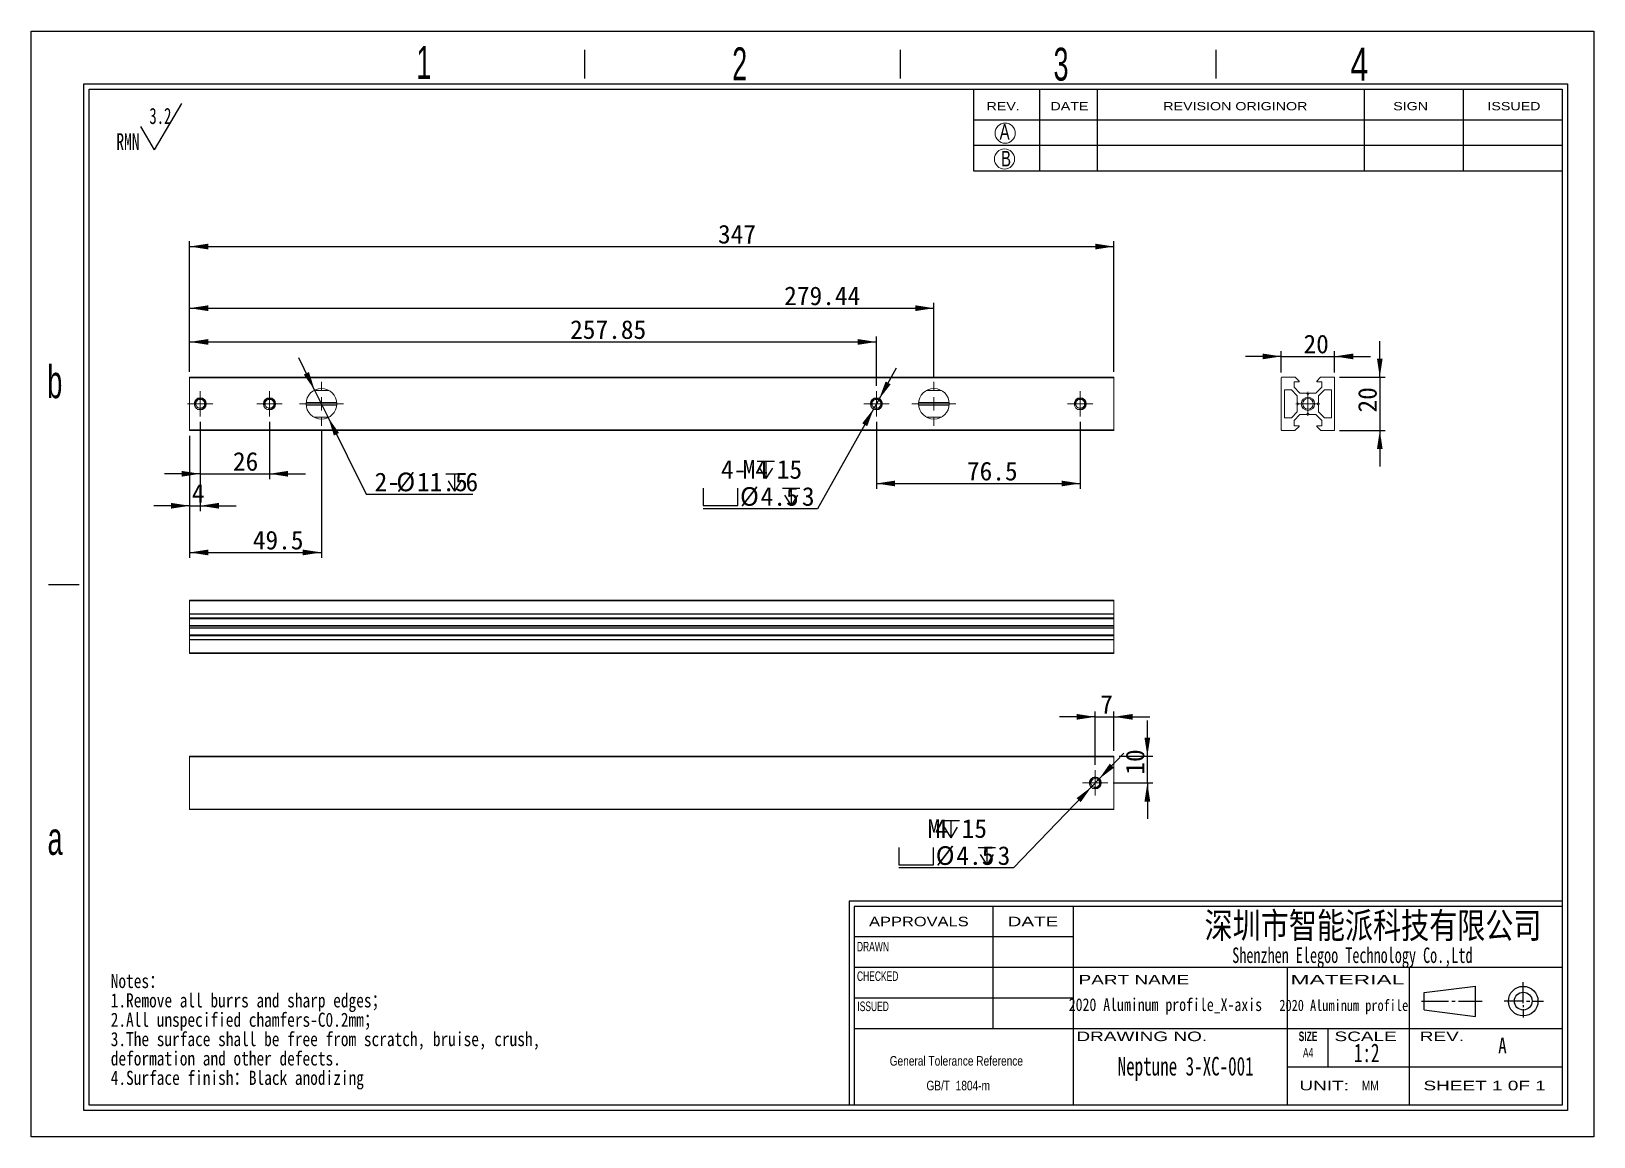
# Model space of a CAD drawing. Header units: millimetres. Extents: x 4 to 590, y 3 to 417.
import ezdxf

# ---------------------------------------------------------------- set-up
doc = ezdxf.new("R2010")
doc.units = ezdxf.units.MM
doc.header["$LTSCALE"] = 2
doc.linetypes.add('CENTER', pattern=[10.16, 6.35, -1.27, 1.27, -1.27])
doc.layers.add('DIM', color=5, linetype='Continuous')
doc.layers.add('SLD-0', color=179, linetype='Continuous')
doc.layers.add('中心线', color=1, linetype='CENTER', lineweight=15)
doc.styles.add('SLDTEXTSTYLE0', font='SIMSUN.TTC', dxfattribs={"width": 0.67})
doc.styles.add('SLDTEXTSTYLE1', font='SIMSUN.TTC', dxfattribs={"width": 0.67})
doc.styles.add('SLDTEXTSTYLE10', font='ARIAL.TTF', dxfattribs={"width": 0.7584})
doc.styles.add('SLDTEXTSTYLE11', font='ARIAL.TTF', dxfattribs={"width": 1.2324})
doc.styles.add('SLDTEXTSTYLE12', font='ARIAL.TTF', dxfattribs={"width": 1.7064})
doc.styles.add('SLDTEXTSTYLE13', font='SIMSUN.TTC', dxfattribs={"width": 0.8, "bigfont": 'bigfont'})
doc.styles.add('SLDTEXTSTYLE14', font='SIMKAI.TTF', dxfattribs={"width": 0.67})
doc.styles.add('SLDTEXTSTYLE15', font='SIMSUN.TTC')
doc.styles.add('SLDTEXTSTYLE2', font='SIMSUN.TTC', dxfattribs={"width": 0.8})
doc.styles.add('SLDTEXTSTYLE3', font='SIMSUN.TTC', dxfattribs={"width": 0.8, "bigfont": 'bigfont'})
doc.styles.add('SLDTEXTSTYLE4', font='SIMSUN.TTC', dxfattribs={"width": 0.8})
doc.styles.add('SLDTEXTSTYLE5', font='ARIAL.TTF', dxfattribs={"width": 0.63516})
doc.styles.add('SLDTEXTSTYLE6', font='GOTHIC.TTF', dxfattribs={"width": 0.7304})
doc.styles.add('SLDTEXTSTYLE7', font='GOTHIC.TTF', dxfattribs={"width": 0.61171})
doc.styles.add('SLDTEXTSTYLE8', font='ARIALBD.TTF', dxfattribs={"width": 0.63516})
doc.styles.add('SLDTEXTSTYLE9', font='ARIAL.TTF', dxfattribs={"width": 1.422})
doc.dimstyles.new('SLDDIMSTYLE0', dxfattribs={"dimtxt": 7, "dimasz": 7, "dimexe": 0, "dimexo": 0.0625, "dimgap": 1.75, "dimtad": 0, "dimtih": 1, "dimtoh": 1, "dimrnd": 1e-09, "dimzin": 12, "dimdsep": 46, "dimtxsty": 'SLDTEXTSTYLE0', "dimsah": 1, "dimcen": 0, "dimadec": 0, "dimazin": 3, "dimtfac": 1, "dimtmove": 0, "dimatfit": 3, "dimfxl": 0, "dimfrac": 2, "dimtolj": 1, "dimtzin": 12, "dimarcsym": 0})
doc.dimstyles.new('SLDDIMSTYLE1', dxfattribs={"dimtxt": 7, "dimasz": 7, "dimexe": 0, "dimexo": 0.0625, "dimgap": 1.75, "dimtad": 2, "dimrnd": 1e-09, "dimzin": 12, "dimdsep": 46, "dimtxsty": 'SLDTEXTSTYLE0', "dimsah": 1, "dimcen": 0.09, "dimadec": 0, "dimazin": 3, "dimtfac": 1, "dimtmove": 0, "dimatfit": 0, "dimfxl": 0, "dimfrac": 2, "dimtolj": 1, "dimtzin": 12, "dimarcsym": 0})
doc.dimstyles.new('SLDDIMSTYLE2', dxfattribs={"dimtxt": 7, "dimasz": 7, "dimexe": 0, "dimexo": 0.0625, "dimgap": 1.75, "dimtad": 2, "dimrnd": 1e-09, "dimzin": 12, "dimdsep": 46, "dimtxsty": 'SLDTEXTSTYLE0', "dimsah": 1, "dimcen": 0.09, "dimadec": 0, "dimazin": 3, "dimtfac": 1, "dimtofl": 0, "dimtmove": 0, "dimatfit": 3, "dimfxl": 0, "dimfrac": 2, "dimtolj": 1, "dimtzin": 12, "dimarcsym": 0})
doc.dimstyles.new('SLDDIMSTYLE3', dxfattribs={"dimtxt": 7, "dimasz": 7, "dimexe": 0, "dimexo": 0.0625, "dimgap": 1.75, "dimtad": 0, "dimtih": 1, "dimtoh": 1, "dimrnd": 1e-09, "dimzin": 12, "dimdsep": 46, "dimtxsty": 'SLDTEXTSTYLE0', "dimsah": 1, "dimcen": 0, "dimadec": 0, "dimazin": 3, "dimtfac": 1, "dimtmove": 0, "dimatfit": 3, "dimfxl": 0, "dimfrac": 2, "dimtolj": 1, "dimtzin": 12, "dimarcsym": 0})

# ---------------------------------------------------------------- blocks, each defined once
blk = doc.blocks.new('SW_NOTE_0')
at = {"layer": 'SLD-0', "color": 0}
for q in [(24.54, 18.51), (9.21, 9.85)]:
    blk.add_line((14.32, 1.19), q, dxfattribs=at)
at = {"layer": 'SLD-0', "color": 0, "attachment_point": 1, "style": 'SLDTEXTSTYLE0'}
for s, insert, char_height in [('3.2', (12.37, 16.9), 6.063), ('RMN', (0, 7.39), 6.35)]:
    blk.add_mtext(s, dxfattribs=dict(at, insert=insert, char_height=char_height))
blk = doc.blocks.new('SW_NOTE_1')
at = {"layer": 'SLD-0', "color": 0, "char_height": 5.2917, "attachment_point": 1}
for s, insert, style in [('Notes\\M+18146', (0, 6.16), 'SLDTEXTSTYLE3'), ('1.Remove all burrs and sharp edges\\M+18147', (0, -1.11), 'SLDTEXTSTYLE3'), ('2.All unspecified chamfers-C0.2mm\\M+18147', (0, -8.37), 'SLDTEXTSTYLE3'), ('3.The surface shall be free from scratch, bruise, crush, ', (0, -15.64), 'SLDTEXTSTYLE4'), ('deformation and other defects.', (0, -22.9), 'SLDTEXTSTYLE4'), ('4.Surface finish\\M+18146Black anodizing', (0, -30.17), 'SLDTEXTSTYLE3')]:
    blk.add_mtext(s, dxfattribs=dict(at, insert=insert, style=style))
blk = doc.blocks.new('SW_NOTE_2')
at = {"layer": 'SLD-0', "color": 0, "char_height": 3.5853, "attachment_point": 2, "style": 'SLDTEXTSTYLE10'}
for s, insert in [('General Tolerance Reference ', (26.04, 4.62)), (' GB/T  1804-m', (26.22, -4.64))]:
    blk.add_mtext(s, dxfattribs=dict(at, insert=insert))
blk = doc.blocks.new('SW_SYMBOL_HOLE_DEPTH')
at = {"layer": 'DIM', "color": 0}
for p, q in [((0, 1750), (1600, 1750)), ((800, 1750), (800, 150)), ((200, 1110), (800, 150)), ((1400, 1110), (800, 150))]:
    blk.add_line(p, q, dxfattribs=at)
blk = doc.blocks.new('_D')
at = {"layer": 'DIM'}
for p, q in [((110.02, 282.72), (104.05, 294.79)), ((110.02, 282.72), (115.11, 272.42)), ((115.11, 272.42), (129.35, 243.62)), ((129.35, 243.62), (169.37, 243.62))]:
    blk.add_line(p, q, dxfattribs=at)
for points in [[(110.02, 282.72), (107.88, 289.48), (105.95, 288.52)], [(115.11, 272.42), (117.25, 265.66), (119.18, 266.62)]]:
    blk.add_solid(points, dxfattribs=at)
at = {"layer": 'DIM', "xscale": 0.004072727272727273, "yscale": 0.004072727272727273, "zscale": 0.004072727272727273}
blk.add_blockref('SW_SYMBOL_HOLE_DEPTH', (159.32, 244.2), dxfattribs=at)
at = {"layer": 'DIM', "char_height": 7, "attachment_point": 1, "style": 'SLDTEXTSTYLE15'}
for s, insert in [('2- ', (132.52, 251.77)), ('%%c', (140.69, 251.77)), ('11.5', (148.43, 251.77)), ('6', (166.65, 251.77))]:
    blk.add_mtext(s, dxfattribs=dict(at, insert=insert))
blk = doc.blocks.new('_D_1')
at = {"layer": 'DIM'}
for p, q in [((67.07, 270.82), (67.07, 237.32)), ((63.07, 265.57), (63.07, 237.32)), ((63.07, 239.32), (49.6, 239.32)), ((63.07, 239.32), (67.07, 239.32)), ((67.07, 239.32), (80.53, 239.32))]:
    blk.add_line(p, q, dxfattribs=at)
for points in [[(63.07, 239.32), (56.07, 240.4), (56.07, 238.24)], [(67.07, 239.32), (74.07, 238.24), (74.07, 240.4)]]:
    blk.add_solid(points, dxfattribs=at)
at = {"layer": 'DIM', "insert": (63.89, 247.47), "char_height": 7, "attachment_point": 1, "style": 'SLDTEXTSTYLE15'}
blk.add_mtext('4', dxfattribs=at)
blk = doc.blocks.new('_D_2')
at = {"layer": 'DIM'}
for p, q in [((67.07, 270.82), (67.07, 249.32)), ((93.07, 270.82), (93.07, 249.32)), ((67.07, 251.32), (53.6, 251.32)), ((67.07, 251.32), (93.07, 251.32)), ((93.07, 251.32), (106.53, 251.32))]:
    blk.add_line(p, q, dxfattribs=at)
for points in [[(67.07, 251.32), (60.07, 252.4), (60.07, 250.24)], [(93.07, 251.32), (100.07, 250.24), (100.07, 252.4)]]:
    blk.add_solid(points, dxfattribs=at)
at = {"layer": 'DIM', "insert": (79.34, 259.47), "char_height": 7, "attachment_point": 1, "style": 'SLDTEXTSTYLE15'}
blk.add_mtext('26', dxfattribs=at)
blk = doc.blocks.new('_D_3')
at = {"layer": 'DIM'}
for p, q in [((63.07, 265.57), (63.07, 219.81)), ((112.57, 267.32), (112.57, 219.81)), ((63.07, 221.81), (112.57, 221.81))]:
    blk.add_line(p, q, dxfattribs=at)
for points in [[(63.07, 221.81), (70.07, 220.73), (70.07, 222.88)], [(112.57, 221.81), (105.57, 222.88), (105.57, 220.73)]]:
    blk.add_solid(points, dxfattribs=at)
at = {"layer": 'DIM', "insert": (86.79, 229.95), "char_height": 7, "attachment_point": 1, "style": 'SLDTEXTSTYLE15'}
blk.add_mtext('49.5', dxfattribs=at)
blk = doc.blocks.new('_D_4')
at = {"layer": 'DIM'}
for p, q in [((63.07, 289.57), (63.07, 302.79)), ((63.07, 300.79), (320.92, 300.79)), ((320.92, 284.32), (320.92, 302.79))]:
    blk.add_line(p, q, dxfattribs=at)
for points in [[(63.07, 300.79), (70.07, 299.71), (70.07, 301.86)], [(320.92, 300.79), (313.92, 301.86), (313.92, 299.71)]]:
    blk.add_solid(points, dxfattribs=at)
at = {"layer": 'DIM', "insert": (205.92, 308.93), "char_height": 7, "attachment_point": 1, "style": 'SLDTEXTSTYLE15'}
blk.add_mtext('257.85', dxfattribs=at)
blk = doc.blocks.new('_D_5')
at = {"layer": 'DIM'}
for p, q in [((63.07, 289.57), (63.07, 315.45)), ((63.07, 313.45), (342.51, 313.45)), ((342.51, 287.82), (342.51, 315.45))]:
    blk.add_line(p, q, dxfattribs=at)
for points in [[(63.07, 313.45), (70.07, 312.37), (70.07, 314.53)], [(342.51, 313.45), (335.51, 314.53), (335.51, 312.37)]]:
    blk.add_solid(points, dxfattribs=at)
at = {"layer": 'DIM', "insert": (286.28, 321.6), "char_height": 7, "attachment_point": 1, "style": 'SLDTEXTSTYLE15'}
blk.add_mtext('279.44', dxfattribs=at)
blk = doc.blocks.new('_D_6')
at = {"layer": 'DIM'}
for p, q in [((320.92, 270.82), (320.92, 245.68)), ((397.42, 270.82), (397.42, 245.68)), ((320.92, 247.68), (397.42, 247.68))]:
    blk.add_line(p, q, dxfattribs=at)
for points in [[(320.92, 247.68), (327.92, 246.61), (327.92, 248.76)], [(397.42, 247.68), (390.42, 248.76), (390.42, 246.61)]]:
    blk.add_solid(points, dxfattribs=at)
at = {"layer": 'DIM', "insert": (354.89, 255.83), "char_height": 7, "attachment_point": 1, "style": 'SLDTEXTSTYLE15'}
blk.add_mtext('76.5', dxfattribs=at)
blk = doc.blocks.new('_D_7')
at = {"layer": 'DIM'}
for p, q in [((63.07, 289.57), (63.07, 338.58)), ((63.07, 336.58), (410.07, 336.58)), ((410.07, 289.57), (410.07, 338.58))]:
    blk.add_line(p, q, dxfattribs=at)
for points in [[(63.07, 336.58), (70.07, 335.5), (70.07, 337.65)], [(410.07, 336.58), (403.07, 337.65), (403.07, 335.5)]]:
    blk.add_solid(points, dxfattribs=at)
at = {"layer": 'DIM', "insert": (261.44, 344.72), "char_height": 7, "attachment_point": 1, "style": 'SLDTEXTSTYLE15'}
blk.add_mtext('347', dxfattribs=at)
blk = doc.blocks.new('SW_SYMBOL_HOLE_SPOT')
at = {"layer": 'DIM', "color": 0}
for p, q in [((0, 1750), (0, 150)), ((3200, 150), (3200, 1750)), ((0, 150), (3200, 150))]:
    blk.add_line(p, q, dxfattribs=at)
blk = doc.blocks.new('_D_8')
at = {"layer": 'DIM', "color": 5}
for p, q in [((321.89, 279.31), (328.48, 291.06)), ((319.94, 275.83), (298.83, 238.17)), ((321.89, 279.31), (319.94, 275.83)), ((298.83, 238.17), (255.85, 238.17))]:
    blk.add_line(p, q, dxfattribs=at)
for points in [[(321.89, 279.31), (326.26, 284.89), (324.38, 285.95)], [(319.94, 275.83), (315.58, 270.25), (317.45, 269.19)]]:
    blk.add_solid(points, dxfattribs=at)
at = {"layer": 'DIM', "color": 5, "xscale": 0.004072727272727273, "yscale": 0.004072727272727273, "zscale": 0.004072727272727273}
for name, p in [('SW_SYMBOL_HOLE_DEPTH', (276.17, 248.89)), ('SW_SYMBOL_HOLE_SPOT', (255.85, 238.75)), ('SW_SYMBOL_HOLE_DEPTH', (285.6, 238.75))]:
    blk.add_blockref(name, p, dxfattribs=at)
at = {"layer": 'DIM', "color": 5, "char_height": 7, "attachment_point": 1, "style": 'SLDTEXTSTYLE15'}
for s, insert in [('4- ', (262.56, 256.47)), ('M4', (270.72, 256.47)), ('15', (283.5, 256.47)), ('%%c', (269.7, 246.32)), ('4.5', (277.44, 246.32)), ('3', (292.94, 246.32))]:
    blk.add_mtext(s, dxfattribs=dict(at, insert=insert))
blk = doc.blocks.new('SW_CENTERMARKSYMBOL_0')
at = {"layer": '中心线', "color": 0}
for p, q in [((-2.5, 0), (-4.75, 0)), ((0, 0), (-2.5, 0)), ((0, 2.5), (0, 4.75)), ((0, 0), (0, 2.5)), ((0, 0), (0, -2.5)), ((0, 0), (2.5, 0)), ((2.5, 0), (4.75, 0)), ((0, -2.5), (0, -4.75))]:
    blk.add_line(p, q, dxfattribs=at)
blk = doc.blocks.new('SW_CENTERMARKSYMBOL_1')
at = {"layer": '中心线', "color": 0}
for p, q in [((-2.5, 0), (-4.75, 0)), ((0, 0), (-2.5, 0)), ((0, 2.5), (0, 4.75)), ((0, 0), (0, 2.5)), ((0, 0), (0, -2.5)), ((0, 0), (2.5, 0)), ((2.5, 0), (4.75, 0)), ((0, -2.5), (0, -4.75))]:
    blk.add_line(p, q, dxfattribs=at)
blk = doc.blocks.new('SW_CENTERMARKSYMBOL_2')
at = {"layer": '中心线', "color": 0}
for p, q in [((-2.5, 0), (-4.75, 0)), ((0, 0), (-2.5, 0)), ((0, 2.5), (0, 4.75)), ((0, 0), (0, 2.5)), ((0, 0), (0, -2.5)), ((0, 0), (2.5, 0)), ((2.5, 0), (4.75, 0)), ((0, -2.5), (0, -4.75))]:
    blk.add_line(p, q, dxfattribs=at)
blk = doc.blocks.new('SW_CENTERMARKSYMBOL_3')
at = {"layer": '中心线', "color": 0}
for p, q in [((-2.5, 0), (-4.75, 0)), ((0, 0), (-2.5, 0)), ((0, 2.5), (0, 4.75)), ((0, 0), (0, 2.5)), ((0, 0), (0, -2.5)), ((0, 0), (2.5, 0)), ((2.5, 0), (4.75, 0)), ((0, -2.5), (0, -4.75))]:
    blk.add_line(p, q, dxfattribs=at)
blk = doc.blocks.new('SW_CENTERMARKSYMBOL_4')
at = {"layer": '中心线', "color": 0}
for p, q in [((0, 5), (0, 8.25)), ((-5, 0), (-8.25, 0)), ((0, 0), (-2.5, 0)), ((0, 0), (0, 2.5)), ((0, 0), (0, -2.5)), ((0, 0), (2.5, 0)), ((5, 0), (8.25, 0)), ((0, -5), (0, -8.25))]:
    blk.add_line(p, q, dxfattribs=at)
blk = doc.blocks.new('SW_CENTERMARKSYMBOL_5')
at = {"layer": '中心线', "color": 0}
for p, q in [((0, 5), (0, 8.25)), ((-5, 0), (-8.25, 0)), ((0, 0), (-2.5, 0)), ((0, 0), (0, 2.5)), ((0, 0), (0, -2.5)), ((0, 0), (2.5, 0)), ((5, 0), (8.25, 0)), ((0, -5), (0, -8.25))]:
    blk.add_line(p, q, dxfattribs=at)
blk = doc.blocks.new('_D_9')
at = {"layer": 'DIM'}
for p, q in [((472.92, 295.35), (459.46, 295.35)), ((472.92, 289.37), (472.92, 297.35)), ((472.92, 295.35), (492.92, 295.35)), ((492.92, 289.37), (492.92, 297.35)), ((492.92, 295.35), (506.38, 295.35))]:
    blk.add_line(p, q, dxfattribs=at)
for points in [[(472.92, 295.35), (465.92, 296.43), (465.92, 294.28)], [(492.92, 295.35), (499.92, 294.28), (499.92, 296.43)]]:
    blk.add_solid(points, dxfattribs=at)
at = {"layer": 'DIM', "insert": (481.24, 303.5), "char_height": 7, "attachment_point": 1, "style": 'SLDTEXTSTYLE15'}
blk.add_mtext('20', dxfattribs=at)
blk = doc.blocks.new('_D_10')
at = {"layer": 'DIM'}
for p, q in [((509.89, 287.57), (509.89, 301.03)), ((494.72, 287.57), (511.89, 287.57)), ((509.89, 287.57), (509.89, 267.57)), ((494.72, 267.57), (511.89, 267.57)), ((509.89, 267.57), (509.89, 254.11))]:
    blk.add_line(p, q, dxfattribs=at)
for points in [[(509.89, 287.57), (510.96, 294.57), (508.81, 294.57)], [(509.89, 267.57), (508.81, 260.57), (510.96, 260.57)]]:
    blk.add_solid(points, dxfattribs=at)
at = {"layer": 'DIM', "insert": (501.74, 274.3), "char_height": 7, "attachment_point": 1, "rotation": 90, "style": 'SLDTEXTSTYLE15'}
blk.add_mtext('20', dxfattribs=at)
blk = doc.blocks.new('SW_CENTERMARKSYMBOL_6')
at = {"layer": '中心线', "color": 0}
for p, q in [((-2.5, 0), (-4.5, 0)), ((0, 0), (-2.5, 0)), ((0, 2.5), (0, 4.5)), ((0, 0), (0, 2.5)), ((0, 0), (0, -2.5)), ((0, 0), (2.5, 0)), ((2.5, 0), (4.5, 0)), ((0, -2.5), (0, -4.5))]:
    blk.add_line(p, q, dxfattribs=at)
blk = doc.blocks.new('_D_11')
at = {"layer": 'DIM', "color": 5}
for p, q in [((403.07, 160.13), (389.6, 160.13)), ((403.07, 142.08), (403.07, 162.13)), ((403.07, 160.13), (410.07, 160.13)), ((410.07, 147.33), (410.07, 162.13)), ((410.07, 160.13), (423.53, 160.13))]:
    blk.add_line(p, q, dxfattribs=at)
for points in [[(403.07, 160.13), (396.07, 161.21), (396.07, 159.05)], [(410.07, 160.13), (417.07, 159.05), (417.07, 161.21)]]:
    blk.add_solid(points, dxfattribs=at)
at = {"layer": 'DIM', "color": 5, "insert": (404.93, 168.28), "char_height": 7, "attachment_point": 1, "style": 'SLDTEXTSTYLE15'}
blk.add_mtext('7', dxfattribs=at)
blk = doc.blocks.new('_D_12')
at = {"layer": 'DIM', "color": 5}
for p, q in [((422.63, 145.33), (422.63, 158.79)), ((412.07, 145.33), (424.63, 145.33)), ((422.63, 135.33), (422.63, 145.33)), ((409.82, 135.33), (424.63, 135.33)), ((422.63, 135.33), (422.63, 121.87))]:
    blk.add_line(p, q, dxfattribs=at)
for points in [[(422.63, 145.33), (423.7, 152.33), (421.55, 152.33)], [(422.63, 135.33), (421.55, 128.33), (423.7, 128.33)]]:
    blk.add_solid(points, dxfattribs=at)
at = {"layer": 'DIM', "color": 5, "insert": (414.48, 138.43), "char_height": 7, "attachment_point": 1, "rotation": 90, "style": 'SLDTEXTSTYLE15'}
blk.add_mtext('10', dxfattribs=at)
blk = doc.blocks.new('_D_13')
at = {"layer": 'DIM', "color": 5}
for p, q in [((404.45, 136.77), (413.8, 146.46)), ((404.45, 136.77), (401.68, 133.89)), ((401.68, 133.89), (372.32, 103.44)), ((372.32, 103.44), (329.33, 103.44))]:
    blk.add_line(p, q, dxfattribs=at)
for points in [[(404.45, 136.77), (410.09, 141.06), (408.54, 142.56)], [(401.68, 133.89), (396.04, 129.6), (397.6, 128.11)]]:
    blk.add_solid(points, dxfattribs=at)
at = {"layer": 'DIM', "color": 5, "xscale": 0.004072727272727273, "yscale": 0.004072727272727273, "zscale": 0.004072727272727273}
for name, p in [('SW_SYMBOL_HOLE_DEPTH', (345.57, 114.16)), ('SW_SYMBOL_HOLE_SPOT', (329.33, 104.01)), ('SW_SYMBOL_HOLE_DEPTH', (359.09, 104.01))]:
    blk.add_blockref(name, p, dxfattribs=at)
at = {"layer": 'DIM', "color": 5, "char_height": 7, "attachment_point": 1, "style": 'SLDTEXTSTYLE15'}
for s, insert in [('M', (340.13, 121.73)), ('4', (342.85, 121.73)), ('15', (352.9, 121.73)), ('%%c', (343.18, 111.58)), ('3', (366.42, 111.58)), ('4.5', (350.92, 111.58))]:
    blk.add_mtext(s, dxfattribs=dict(at, insert=insert))
blk = doc.blocks.new('SW_CENTERMARKSYMBOL_7')
at = {"layer": '中心线', "color": 0}
for p, q in [((-2.5, 0), (-4.75, 0)), ((0, 0), (-2.5, 0)), ((0, 2.5), (0, 4.75)), ((0, 0), (0, 2.5)), ((0, 0), (0, -2.5)), ((0, 0), (2.5, 0)), ((2.5, 0), (4.75, 0)), ((0, -2.5), (0, -4.75))]:
    blk.add_line(p, q, dxfattribs=at)

msp = doc.modelspace()

# ---------------------------------------------------------------- linework, layer by layer
at = {"color": 7, "linetype": 'Continuous', "lineweight": 15}
for p, q in [((63.066, 287.57), (410.066, 287.57)), ((63.066, 287.37), (63.066, 287.57)), ((410.066, 287.57), (410.066, 287.37)), ((473.122, 287.57), (478.039, 287.57)), ((478.18, 287.512), (479.58, 286.112)), ((486.263, 286.112), (487.663, 287.512)), ((487.805, 287.57), (492.722, 287.57)), ((410.066, 287.37), (63.066, 287.37)), ((63.066, 287.37), (63.066, 267.77)), ((109.709, 282.56), (115.423, 282.56)), ((339.649, 282.56), (345.363, 282.56)), ((410.066, 287.37), (410.066, 267.77)), ((472.922, 267.77), (472.922, 287.37)), ((476.722, 282.78), (474.122, 282.78)), ((474.122, 272.36), (474.122, 282.78)), ((478.922, 280.58), (476.722, 282.78)), ((479.439, 285.77), (477.712, 285.77)), ((477.712, 285.77), (477.712, 283.77)), ((477.712, 283.77), (479.912, 281.57)), ((479.912, 281.57), (482.422, 281.57)), ((482.422, 281.57), (482.922, 281.07)), ((482.922, 281.07), (483.422, 281.57)), ((483.422, 281.57), (485.932, 281.57)), ((485.932, 281.57), (488.132, 283.77)), ((488.132, 285.77), (486.405, 285.77)), ((489.122, 282.78), (486.922, 280.58)), ((488.132, 283.77), (488.132, 285.77)), ((491.722, 282.78), (489.122, 282.78)), ((491.722, 282.78), (491.722, 272.36)), ((492.922, 287.37), (492.922, 267.77)), ((65.416, 277.57), (64.816, 277.57)), ((65.494, 278.07), (64.872, 278.07)), ((65.494, 277.07), (64.872, 277.07)), ((69.26, 278.07), (68.639, 278.07)), ((69.26, 277.07), (68.639, 277.07)), ((69.316, 277.57), (68.716, 277.57)), ((91.416, 277.57), (90.816, 277.57)), ((91.494, 278.07), (90.872, 278.07)), ((91.494, 277.07), (90.872, 277.07)), ((95.26, 278.07), (94.639, 278.07)), ((95.26, 277.07), (94.639, 277.07)), ((95.316, 277.57), (94.716, 277.57)), ((118.316, 277.57), (106.816, 277.57)), ((118.294, 278.07), (106.838, 278.07)), ((118.294, 277.07), (106.838, 277.07)), ((319.266, 277.57), (318.666, 277.57)), ((319.344, 278.07), (318.722, 278.07)), ((319.344, 277.07), (318.722, 277.07)), ((323.11, 278.07), (322.489, 278.07)), ((323.11, 277.07), (322.489, 277.07)), ((323.166, 277.57), (322.566, 277.57)), ((348.256, 277.57), (336.756, 277.57)), ((348.234, 278.07), (336.778, 278.07)), ((348.234, 277.07), (336.778, 277.07)), ((395.766, 277.57), (395.166, 277.57)), ((395.844, 278.07), (395.222, 278.07)), ((395.844, 277.07), (395.222, 277.07)), ((399.61, 278.07), (398.989, 278.07)), ((399.61, 277.07), (398.989, 277.07)), ((399.666, 277.57), (399.066, 277.57)), ((478.922, 278.07), (478.922, 280.58)), ((479.422, 277.57), (478.922, 278.07)), ((478.922, 277.07), (479.422, 277.57)), ((478.922, 274.56), (478.922, 277.07)), ((486.922, 278.07), (486.422, 277.57)), ((486.422, 277.57), (486.922, 277.07)), ((486.922, 280.58), (486.922, 278.07)), ((486.922, 277.07), (486.922, 274.56)), ((115.423, 272.58), (109.709, 272.58)), ((345.363, 272.58), (339.649, 272.58)), ((474.122, 272.36), (476.722, 272.36)), ((476.722, 272.36), (478.922, 274.56)), ((479.912, 273.57), (477.712, 271.37)), ((477.712, 271.37), (477.712, 269.37)), ((482.422, 273.57), (479.912, 273.57)), ((482.922, 274.07), (482.422, 273.57)), ((483.422, 273.57), (482.922, 274.07)), ((485.932, 273.57), (483.422, 273.57)), ((488.132, 271.37), (485.932, 273.57)), ((486.922, 274.56), (489.122, 272.36)), ((488.132, 269.37), (488.132, 271.37)), ((489.122, 272.36), (491.722, 272.36)), ((63.066, 267.77), (410.066, 267.77)), ((63.066, 267.57), (63.066, 267.77)), ((410.066, 267.57), (63.066, 267.57)), ((410.066, 267.77), (410.066, 267.57)), ((478.039, 267.57), (473.122, 267.57)), ((477.712, 269.37), (479.439, 269.37)), ((479.58, 269.029), (478.18, 267.629)), ((487.663, 267.629), (486.263, 269.029)), ((486.405, 269.37), (488.132, 269.37)), ((492.722, 267.57), (487.805, 267.57)), ((63.066, 203.892), (410.066, 203.892)), ((63.066, 203.692), (63.066, 203.892)), ((410.066, 203.692), (63.066, 203.692)), ((63.066, 203.692), (63.066, 198.775)), ((410.066, 203.892), (410.066, 203.692)), ((410.066, 203.692), (410.066, 198.775)), ((63.066, 198.775), (410.066, 198.775)), ((63.066, 198.634), (63.066, 198.775)), ((410.066, 198.634), (63.066, 198.634)), ((63.066, 198.634), (63.066, 197.234)), ((63.066, 197.234), (410.066, 197.234)), ((63.066, 197.175), (63.066, 197.234)), ((63.066, 197.175), (410.066, 197.175)), ((63.066, 197.175), (63.066, 196.902)), ((410.066, 196.902), (63.066, 196.902)), ((63.066, 196.902), (63.066, 194.392)), ((410.066, 194.392), (63.066, 194.392)), ((63.066, 194.392), (63.066, 193.892)), ((410.066, 193.892), (63.066, 193.892)), ((63.066, 193.892), (63.066, 193.392)), ((410.066, 198.775), (410.066, 198.634)), ((410.066, 198.634), (410.066, 197.234)), ((410.066, 197.234), (410.066, 197.175)), ((410.066, 197.175), (410.066, 196.902)), ((410.066, 196.902), (410.066, 194.392)), ((410.066, 194.392), (410.066, 193.892)), ((410.066, 193.892), (410.066, 193.392)), ((410.066, 193.392), (63.066, 193.392)), ((63.066, 193.392), (63.066, 190.882)), ((410.066, 190.882), (63.066, 190.882)), ((63.066, 190.882), (63.066, 190.609)), ((410.066, 190.609), (63.066, 190.609)), ((63.066, 190.551), (63.066, 190.609)), ((410.066, 190.551), (63.066, 190.551)), ((63.066, 190.551), (63.066, 189.151)), ((63.066, 189.151), (410.066, 189.151)), ((63.066, 189.009), (63.066, 189.151)), ((410.066, 189.009), (63.066, 189.009)), ((63.066, 189.009), (63.066, 184.092)), ((410.066, 193.392), (410.066, 190.882)), ((410.066, 190.882), (410.066, 190.609)), ((410.066, 190.609), (410.066, 190.551)), ((410.066, 190.551), (410.066, 189.151)), ((410.066, 189.151), (410.066, 189.009)), ((410.066, 189.009), (410.066, 184.092)), ((63.066, 184.092), (410.066, 184.092)), ((63.066, 183.892), (63.066, 184.092)), ((410.066, 183.892), (63.066, 183.892)), ((410.066, 184.092), (410.066, 183.892)), ((63.066, 145.333), (410.066, 145.333)), ((63.066, 145.133), (63.066, 145.333)), ((410.066, 145.133), (63.066, 145.133)), ((63.066, 145.133), (63.066, 125.533)), ((410.066, 145.333), (410.066, 145.133)), ((410.066, 145.133), (410.066, 125.533)), ((401.416, 135.333), (400.816, 135.333)), ((401.494, 135.833), (400.872, 135.833)), ((405.26, 135.833), (404.639, 135.833)), ((405.316, 135.333), (404.716, 135.333)), ((401.494, 134.833), (400.872, 134.833)), ((405.26, 134.833), (404.639, 134.833)), ((63.066, 125.533), (410.066, 125.533)), ((63.066, 125.333), (63.066, 125.533)), ((410.066, 125.333), (63.066, 125.333)), ((410.066, 125.533), (410.066, 125.333))]:
    msp.add_line(p, q, dxfattribs=at)
for centre, radius in [((112.566, 277.57), 5.75), ((342.506, 277.57), 5.75), ((67.066, 277.57), 2.25), ((93.066, 277.57), 2.25), ((320.916, 277.57), 2.25), ((397.416, 277.57), 2.25), ((482.922, 277.57), 2.5), ((482.922, 277.57), 2), ((403.066, 135.333), 2.25)]:
    msp.add_circle(centre, radius, dxfattribs=at)
for centre, radius, start, end in [((473.122, 287.37), 0.2, 90, 180), ((478.039, 287.37), 0.2, 45, 90), ((487.805, 287.37), 0.2, 90, 135), ((492.722, 287.37), 0.2, 0, 90), ((479.439, 285.97), 0.2, 270, 45), ((486.405, 285.97), 0.2, 135, 270), ((67.066, 277.57), 1.65, 162.360299, 180), ((67.066, 277.57), 1.65, 180, 197.639701), ((67.066, 277.57), 1.65, 17.639701, 162.360299), ((67.066, 277.57), 1.65, 197.639701, 342.360299), ((67.066, 277.57), 1.65, 0, 17.639701), ((67.066, 277.57), 1.65, 342.360299, 0), ((93.066, 277.57), 1.65, 162.360299, 180), ((93.066, 277.57), 1.65, 180, 197.639701), ((93.066, 277.57), 1.65, 17.639701, 162.360299), ((93.066, 277.57), 1.65, 197.639701, 342.360299), ((93.066, 277.57), 1.65, 0, 17.639701), ((93.066, 277.57), 1.65, 342.360299, 0), ((320.916, 277.57), 1.65, 162.360299, 180), ((320.916, 277.57), 1.65, 180, 197.639701), ((320.916, 277.57), 1.65, 17.639701, 162.360299), ((320.916, 277.57), 1.65, 197.639701, 342.360299), ((320.916, 277.57), 1.65, 0, 17.639701), ((320.916, 277.57), 1.65, 342.360299, 0), ((397.416, 277.57), 1.65, 162.360299, 180), ((397.416, 277.57), 1.65, 180, 197.639701), ((397.416, 277.57), 1.65, 17.639701, 162.360299), ((397.416, 277.57), 1.65, 197.639701, 342.360299), ((397.416, 277.57), 1.65, 0, 17.639701), ((397.416, 277.57), 1.65, 342.360299, 0), ((473.122, 267.77), 0.2, 180, 270), ((478.039, 267.77), 0.2, 270, 315), ((479.439, 269.17), 0.2, 315, 90), ((486.405, 269.17), 0.2, 90, 225), ((487.805, 267.77), 0.2, 225, 270), ((492.722, 267.77), 0.2, 270, 0), ((403.066, 135.333), 1.65, 162.360299, 180), ((403.066, 135.333), 1.65, 180, 197.639701), ((403.066, 135.333), 1.65, 17.639701, 162.360299), ((403.066, 135.333), 1.65, 360, 17.639701), ((403.066, 135.333), 1.65, 342.360299, 360), ((403.066, 135.333), 1.65, 197.639701, 342.360299)]:
    msp.add_arc(centre, radius, start, end, dxfattribs=at)
at = {"color": 7, "linetype": 'Continuous', "lineweight": 0}
for centre in [(67.066, 277.57), (93.066, 277.57), (320.916, 277.57), (397.416, 277.57), (403.066, 135.333), (403.066, 135.333)]:
    msp.add_arc(centre, 2, 255, 195, dxfattribs=at)
at = {"layer": 'SLD-0'}
for p, q in [((3.624, 417.347), (590.213, 417.347)), ((3.624, 2.588), (3.624, 417.347)), ((590.213, 417.347), (590.213, 2.588)), ((25.35, 14.438), (25.35, 395.622)), ((25.35, 395.622), (578.363, 395.622)), ((504.035, 395.622), (504.035, 365.027)), ((541.199, 395.622), (541.199, 365.027)), ((578.363, 395.622), (578.363, 14.438)), ((578.363, 14.438), (25.35, 14.438)), ((590.213, 2.588), (3.624, 2.588))]:
    msp.add_line(p, q, dxfattribs=at)
at = {"layer": 'SLD-0', "color": 6, "linetype": 'Continuous'}
for p, q in [((211.402, 399.572), (211.402, 410.339)), ((329.905, 399.572), (329.905, 410.339)), ((448.408, 399.572), (448.408, 410.339)), ((23.375, 12.463), (23.375, 397.597)), ((23.375, 397.597), (580.338, 397.597)), ((580.338, 397.597), (580.338, 12.463)), ((21.609, 209.705), (10.136, 209.705)), ((580.338, 12.463), (23.375, 12.463))]:
    msp.add_line(p, q, dxfattribs=at)
at = {"layer": 'SLD-0', "color": 179, "linetype": 'Continuous'}
for p, q in [((357.318, 395.622), (357.318, 365.027)), ((382.1, 395.622), (382.1, 365.027)), ((403.773, 395.622), (403.773, 365.027)), ((357.318, 384.149), (578.363, 384.149)), ((357.318, 374.588), (578.363, 374.588)), ((357.318, 365.027), (578.363, 365.027)), ((578.363, 90.924), (310.66, 90.924)), ((310.66, 90.924), (310.66, 14.438)), ((578.363, 89.012), (312.572, 89.012)), ((312.572, 89.012), (312.572, 14.438)), ((364.562, 89.012), (364.562, 43.12)), ((394.795, 89.012), (394.795, 14.438)), ((394.795, 77.539), (312.572, 77.539)), ((578.363, 66.066), (312.572, 66.066)), ((475.106, 66.066), (475.106, 14.438)), ((520.998, 14.438), (520.998, 66.066)), ((526.51, 56.708), (545.776, 59.076)), ((545.776, 47.692), (545.776, 59.076)), ((563.739, 52.699), (563.739, 60.633)), ((394.795, 54.593), (312.572, 54.593)), ((525.571, 53.466), (535.66, 53.466)), ((526.51, 50.213), (526.51, 56.708)), ((536.921, 53.466), (538.182, 53.466)), ((539.444, 53.466), (548.271, 53.466)), ((563.739, 53.466), (556.537, 53.466)), ((565, 53.466), (566.261, 53.466)), ((567.522, 53.466), (571.305, 53.466)), ((526.51, 50.213), (545.776, 47.692)), ((563.739, 51.933), (563.739, 51.166)), ((563.739, 50.4), (563.739, 47.334)), ((578.363, 43.12), (312.572, 43.12)), ((490.403, 43.12), (490.403, 28.779)), ((475.106, 28.779), (578.363, 28.779))]:
    msp.add_line(p, q, dxfattribs=at)
at = {"layer": 'SLD-0', "lineweight": 0}
for centre in [(369.244, 379.127), (368.999, 369.43)]:
    msp.add_circle(centre, 3.789, dxfattribs=at)
at = {"layer": 'SLD-0', "color": 179, "linetype": 'Continuous'}
for radius in [5.543, 3.338]:
    msp.add_circle((563.739, 53.466), radius, dxfattribs=at)

# ---------------------------------------------------------------- block references
at = {"layer": 'SLD-0'}
msp.add_blockref('SW_NOTE_0', (35.59, 371.716), dxfattribs=at)
at = {"layer": 'SLD-0', "color": 5}
msp.add_blockref('SW_NOTE_1', (33.46, 57.509), dxfattribs=at)
at = {"layer": 'SLD-0', "color": 179}
msp.add_blockref('SW_NOTE_2', (324.876, 28.222), dxfattribs=at)
at = {"layer": '中心线'}
for name, p in [('SW_CENTERMARKSYMBOL_3', (67.066, 277.57)), ('SW_CENTERMARKSYMBOL_2', (93.066, 277.57)), ('SW_CENTERMARKSYMBOL_5', (112.566, 277.57)), ('SW_CENTERMARKSYMBOL_0', (320.916, 277.57)), ('SW_CENTERMARKSYMBOL_4', (342.506, 277.57)), ('SW_CENTERMARKSYMBOL_1', (397.416, 277.57)), ('SW_CENTERMARKSYMBOL_6', (482.922, 277.57))]:
    msp.add_blockref(name, p, dxfattribs=at)
at = {"layer": '中心线', "color": 1}
msp.add_blockref('SW_CENTERMARKSYMBOL_7', (403.066, 135.333), dxfattribs=at)

# ---------------------------------------------------------------- texts
at = {"color": 7, "linetype": 'Continuous', "lineweight": 0, "char_height": 7, "attachment_point": 1}
for s, insert, style in [('1:2', (500.193, 37.566), 'SLDTEXTSTYLE0'), ('Neptune 3-XC-001', (411.481, 32.555), 'SLDTEXTSTYLE1')]:
    msp.add_mtext(s, dxfattribs=dict(at, insert=insert, style=style))
at = {"layer": 'SLD-0'}
for s, insert, char_height, attachment_point, style in [('1', (148.222, 411.798), 12.344, 1, 'SLDTEXTSTYLE7'), ('2', (266.776, 411.31), 12.344, 1, 'SLDTEXTSTYLE7'), ('3', (387.413, 411.186), 12.344, 1, 'SLDTEXTSTYLE7'), ('4', (498.881, 411.174), 12.344, 1, 'SLDTEXTSTYLE6'), ('A', (367.156, 382.504), 5.807, 1, 'SLDTEXTSTYLE6'), ('B', (367.664, 372.474), 5.807, 1, 'SLDTEXTSTYLE6'), ('b', (9.669, 292.039), 12.344, 1, 'SLDTEXTSTYLE7'), ('a', (9.76, 120.702), 12.344, 1, 'SLDTEXTSTYLE7'), ('\\M+1905B圳\\M+18E73\\M+19271\\M+1945C\\M+19468\\M+189C8\\M+18B5A\\M+1974C\\M+18CC0\\M+18CF6\\M+18E69', (507.351, 86.675), 9.65616, 2, 'SLDTEXTSTYLE13'), ('2020 Aluminum profile_X-axis', (429.402, 54.523), 4.7625, 2, 'SLDTEXTSTYLE2'), ('2020 Aluminum profile', (496.374, 54.006), 4.23333, 2, 'SLDTEXTSTYLE2'), ('A', (554.357, 39.707), 5.821, 1, 'SLDTEXTSTYLE4')]:
    msp.add_mtext(s, dxfattribs=dict(at, insert=insert, char_height=char_height, attachment_point=attachment_point, style=style))
at = {"layer": 'SLD-0', "color": 179}
for s, insert, char_height, attachment_point, style in [('REV.', (362.258, 390.8), 3.1073, 1, 'SLDTEXTSTYLE11'), ('DATE', (386.253, 390.8), 3.1073, 1, 'SLDTEXTSTYLE11'), ('REVISION ORIGINOR', (428.616, 390.8), 3.10727, 1, 'SLDTEXTSTYLE11'), ('SIGN', (514.933, 390.8), 3.1073, 1, 'SLDTEXTSTYLE11'), ('ISSUED', (550.296, 390.8), 3.1073, 1, 'SLDTEXTSTYLE11'), ('APPROVALS', (336.853, 85.125), 3.5853, 2, 'SLDTEXTSTYLE11'), ('DATE', (379.699, 85.125), 3.5853, 2, 'SLDTEXTSTYLE9'), ('DRAWN', (319.607, 75.706), 3.5853, 2, 'SLDTEXTSTYLE5'), ('Shenzhen Elegoo Technology Co.,Ltd', (499.597, 73.599), 5.82083, 2, 'SLDTEXTSTYLE14'), ('CHECKED', (321.391, 64.629), 3.5853, 2, 'SLDTEXTSTYLE5'), ('PART NAME', (417.588, 63.291), 3.5853, 2, 'SLDTEXTSTYLE9'), ('MATERIAL', (497.76, 63.291), 3.5853, 2, 'SLDTEXTSTYLE12'), ('ISSUED', (319.674, 53.309), 3.5853, 2, 'SLDTEXTSTYLE5'), ('DRAWING NO.', (420.536, 42.043), 3.58531, 2, 'SLDTEXTSTYLE9'), ('SIZE', (482.958, 42.043), 3.5853, 2, 'SLDTEXTSTYLE8'), ('SCALE', (504.578, 42.043), 3.5853, 2, 'SLDTEXTSTYLE9'), ('REV.', (533.22, 42.043), 3.5853, 2, 'SLDTEXTSTYLE9'), ('A4', (482.98, 35.906), 3.5853, 2, 'SLDTEXTSTYLE5'), ('UNIT:', (488.997, 23.581), 3.5853, 2, 'SLDTEXTSTYLE9'), ('MM', (506.322, 23.581), 3.5853, 2, 'SLDTEXTSTYLE10'), ('SHEET 1 0F 1', (549.24, 23.581), 3.58531, 2, 'SLDTEXTSTYLE9')]:
    msp.add_mtext(s, dxfattribs=dict(at, insert=insert, char_height=char_height, attachment_point=attachment_point, style=style))

# ---------------------------------------------------------------- dimensions: what is measured, and where the dimension line sits
at = {"layer": 'DIM'}
for base, p1, p2, dimstyle, picture, middle in [((410.066, 336.576), (63.066, 287.57), (410.066, 287.57), 'SLDDIMSTYLE2', '_D_7', (265.52, 336.576)), ((342.506, 313.451), (63.066, 287.57), (342.506, 285.82), 'SLDDIMSTYLE2', '_D_5', (294.451, 313.451)), ((320.916, 300.787), (63.066, 287.57), (320.916, 282.32), 'SLDDIMSTYLE2', '_D_4', (214.086, 300.787)), ((492.922, 295.354), (472.922, 287.37), (492.922, 287.37), 'SLDDIMSTYLE1', '_D_9', (483.958, 295.354)), ((67.066, 239.321), (63.066, 267.57), (67.066, 272.82), 'SLDDIMSTYLE1', '_D_1', (65.249, 239.321)), ((93.066, 251.321), (67.066, 272.82), (93.066, 272.82), 'SLDDIMSTYLE1', '_D_2', (82.066, 251.321)), ((397.416, 247.682), (320.916, 272.82), (397.416, 272.82), 'SLDDIMSTYLE2', '_D_6', (360.336, 247.682)), ((112.566, 221.806), (63.066, 267.57), (112.566, 269.32), 'SLDDIMSTYLE2', '_D_3', (92.236, 221.806))]:
    dim = msp.add_linear_dim(base=base, p1=p1, p2=p2, dimstyle=dimstyle, dxfattribs=at)
    dim.commit()
    dim.dimension.update_dxf_attribs({"geometry": picture, "text_midpoint": middle, "dimtype": 160})
dim = msp.add_linear_dim(base=(509.887, 267.57), p1=(492.722, 287.57), p2=(492.722, 267.57), angle=90, dimstyle='SLDDIMSTYLE1', dxfattribs=at)
dim.commit()
dim.dimension.update_dxf_attribs({"geometry": '_D_10', "text_midpoint": (509.887, 277.019), "dimtype": 160})
dim = msp.add_diameter_dim_2p(p1=(115.114, 272.416), p2=(110.018, 282.725), text='2- <>{\\fGDT;x}6', dimstyle='SLDDIMSTYLE0', dxfattribs=at)
dim.commit()
dim.dimension.update_dxf_attribs({"geometry": '_D', "text_midpoint": (150.949, 248.697), "dimtype": 163})
at = {"layer": 'DIM', "color": 5}
dim = msp.add_diameter_dim_2p(p1=(319.938, 275.826), p2=(321.894, 279.315), text='4- %%c  <>{\\fGDT;x}15\\P{\\fGDT;v}%%c4.5{\\fGDT;x}3', dimstyle='SLDDIMSTYLE0', dxfattribs=at)
dim.commit()
dim.dimension.update_dxf_attribs({"geometry": '_D_8', "text_midpoint": (275.752, 248.321), "dimtype": 163})
dim = msp.add_linear_dim(base=(410.066, 160.13), p1=(403.066, 140.083), p2=(410.066, 145.333), dimstyle='SLDDIMSTYLE1', dxfattribs=at)
dim.commit()
dim.dimension.update_dxf_attribs({"geometry": '_D_11', "text_midpoint": (406.294, 160.13), "dimtype": 160})
dim = msp.add_linear_dim(base=(422.627, 145.333), p1=(407.816, 135.333), p2=(410.066, 145.333), angle=90, dimstyle='SLDDIMSTYLE1', dxfattribs=at)
dim.commit()
dim.dimension.update_dxf_attribs({"geometry": '_D_12', "text_midpoint": (422.627, 141.15), "dimtype": 160})
dim = msp.add_diameter_dim_2p(p1=(401.678, 133.893), p2=(404.454, 136.773), text='M<>{\\fGDT;x}15\\P{\\fGDT;v}%%c4.5{\\fGDT;x}3', dimstyle='SLDDIMSTYLE3', override={"dimpost": '<>'}, dxfattribs=at)
dim.commit()
dim.dimension.update_dxf_attribs({"geometry": '_D_13', "text_midpoint": (349.238, 113.585), "dimtype": 163})

doc.saveas('drawing.dxf')
